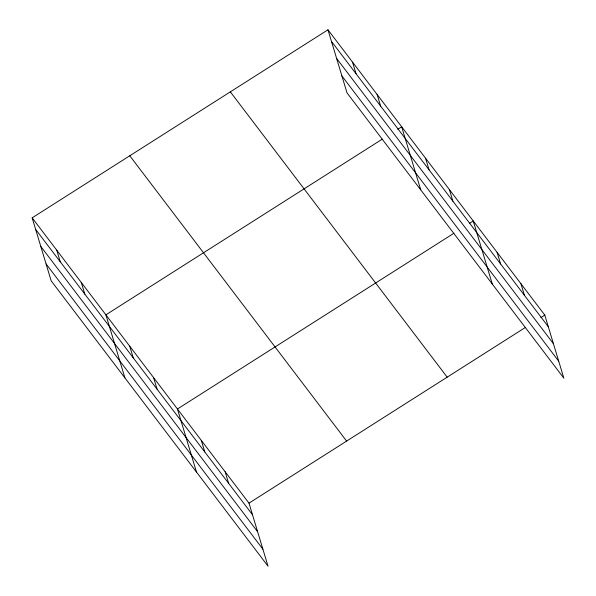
<?xml version="1.0" encoding="UTF-8"?>
<svg xmlns="http://www.w3.org/2000/svg" width="596" height="596" viewBox="0 0 596 596"><rect width="100%" height="100%" fill="white"/><g stroke="black" fill="none" stroke-linecap="round" stroke-linejoin="round"><path stroke-width="0.89" d="M32.162 217.831L248.994 503.143L268.036 566.2L51.196 280.887L32.162 217.831L327.964 29.8L544.804 315.113L563.838 378.169L347.006 92.857L327.964 29.8M382.319 139.121L105.887 314.837L124.922 377.894M397.815 129.265L401.689 126.806L420.724 189.863M453.876 233.274L177.444 408.99L196.479 472.047M469.372 223.418L473.246 220.96L492.281 284.016M248.994 503.143L525.434 327.428M540.93 317.571L544.804 315.113M331.473 41.422L548.305 326.735M336.598 58.393L553.431 343.706M341.88 75.886L558.713 361.198M230.347 91.851L447.186 377.164M129.779 155.779L346.611 441.092M35.671 229.445L252.503 514.758M40.796 246.424L257.628 531.736M46.078 263.909L262.91 549.221M520.949 283.726L524.458 295.348M497.094 252.346L500.603 263.961M449.391 189.573L452.9 201.195M425.544 158.193L429.046 169.808M377.112 94.473L380.62 106.088M352.541 62.133L356.05 73.755M225.146 471.756L228.655 483.378M201.292 440.37L204.8 451.992M153.589 377.603L157.098 389.225M129.734 346.216L133.243 357.838M81.309 282.497L84.818 294.119M56.739 250.164L60.241 261.786"/></g></svg>
